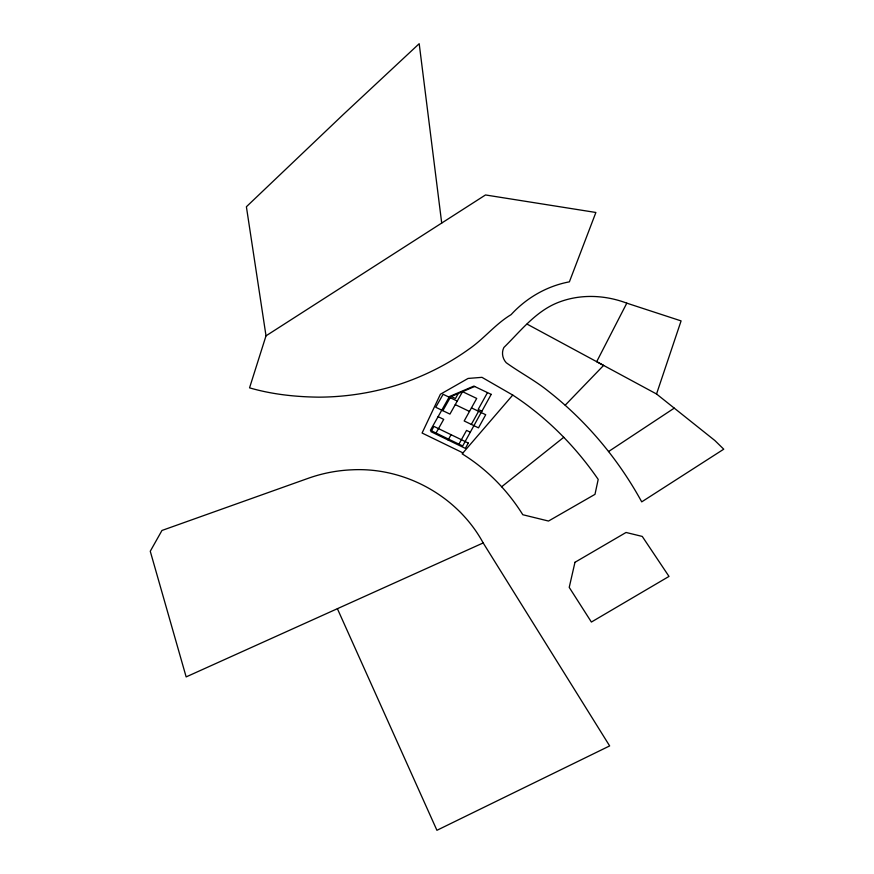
<?xml version="1.0" encoding="UTF-8"?>
<svg xmlns="http://www.w3.org/2000/svg" width="874" height="874" viewBox="0 0 874 874"><rect width="100%" height="100%" fill="white"/><g stroke="black" fill="none" stroke-linecap="round" stroke-linejoin="round"><path stroke-width="1.31" d="M266.013 335.834L249.549 387.848C272.022 394.382 295.499 396.883 318.846 397.157A230.233 197.59 -5 0 0 398.992 384.494C423.988 376.235 447.761 364.382 469.141 348.999C484.13 338.664 495.438 324.014 511.115 314.629C526.465 297.848 546.993 286.027 569.389 281.843L595.882 212.48L485.496 194.957L266.013 335.834L246.392 206.756L343.274 114.516L419.192 43.7L441.709 223.067M656.538 393.999L681.086 320.9L626.8 303.158C605.048 294.92 580.391 293.828 558.541 302.328C535.882 311.013 520.587 331.115 503.883 347.481C501.315 352.462 502.474 358.657 506.221 362.71C519.932 372.619 535.03 380.441 548.227 391.115C586.563 421.115 618.399 459.254 641.724 501.862L723.738 449.192L714.834 440.496L656.538 393.999L527.098 324.123M626.8 303.158L596.691 361.683L603.606 365.408L565.227 405.165M458.926 444.156L466.552 430.401L470.299 432.204M487.495 392.601L478.176 409.414L481.902 411.195M471.326 424.403L478.581 411.304M448.122 440.015L451.082 434.706M436.017 433.045L443.708 419.367L438.103 416.658M458.282 393.486L455.452 398.522L451.235 396.501M442.834 410.682L450.176 397.681M512.743 395.07L462.149 453.857C486.807 469.032 507.488 490.227 522.805 514.731L548.511 521.046L594.986 494.345L598.198 479.411C575.42 446.275 546.447 417.106 512.743 395.07L481.956 377.339L468.082 378.442L440.398 394.24L422.087 433.023L462.98 452.896M501.643 486.774L563.752 437.306M608.533 451.563L674.258 408.125M483.18 542.94L186.151 676.902L150.262 551.254L161.963 530.463L308.129 478.34A144.002 139.174 -20.2 0 1 352.32 469.797C405.241 467.153 457.856 496.301 483.18 542.94L609.648 745.915L436.924 830.3L337.386 608.697M448.93 397.484L474.648 386.483M457.255 401.079L443.107 394.294L435.744 407.262L449.935 414.101L462.543 391.661L476.712 398.435L464.181 420.962L478.482 427.856L485.715 414.724L471.457 407.885M455.267 404.618L469.48 411.436M574.972 562.299L569.225 587.383L591.392 622.048L669.003 576.414L642.259 536.428L626.046 532.474L574.972 562.299M468.289 443.052L465.35 448.373L430.969 431.69L433.952 426.414L468.289 443.052M491.199 394.371L462.685 445.98L430.39 430.314L449.476 396.523L473.85 386.1L491.199 394.371"/></g></svg>
